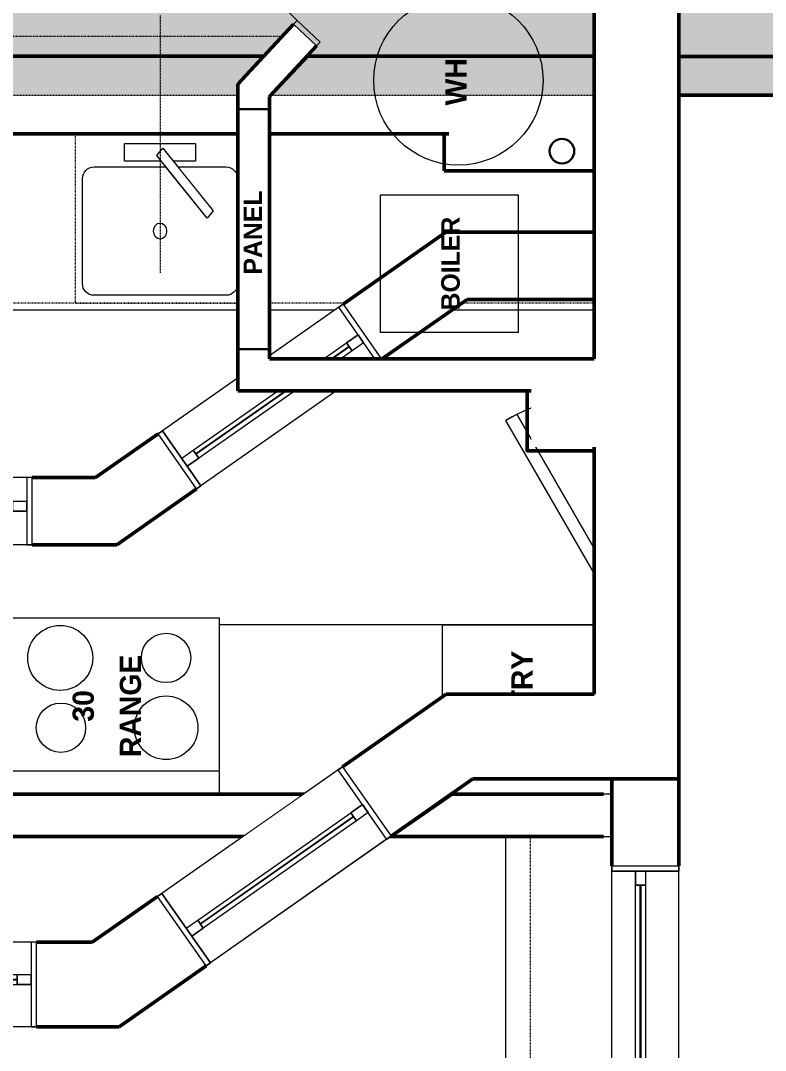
# Model space of a CAD drawing. Header units: inches. Extents: x -961 to 1381, y -1063 to 1035.
# Drawn here: x 613.2 to 718.7, y -761.1 to -615.3 of the extents above; entities that cross this region are included whole.
import ezdxf

# ---------------------------------------------------------------- set-up
doc = ezdxf.new("R2010")
doc.units = ezdxf.units.IN
doc.header["$LTSCALE"] = 0.2
doc.header["$MEASUREMENT"] = 0
doc.linetypes.add('STYLE_01', pattern=[0.41664, 0.20828, -0.20836])
doc.linetypes.add('STYLE_06', pattern=[1.04164, 0.625, -0.20828, 0.06943, -0.13893])
for name, color, linetype, lineweight in [('_MD Elevations (2D)', 7, 'Continuous', 5), ('None', 7, 'Continuous', 5), ('Sills', 7, 'Continuous', 5)]:
    doc.layers.add(name, color=color, linetype=linetype, lineweight=lineweight)
doc.styles.add('Bradley Hand ITC TT-Bold', font='Bradley Hand ITC TT-Bold')

# ---------------------------------------------------------------- blocks, each defined once
blk = doc.blocks.new('Group-212')
at = {"layer": 'None', "color": 7, "linetype": 'Continuous', "lineweight": 5}
blk.add_line((641.34, -721.57), (611.34, -721.57), dxfattribs=at)
blk.add_lwpolyline([(611.34, -699.85), (641.34, -699.85), (641.34, -724.85), (611.34, -724.85)], close=True, dxfattribs=at)
blk.add_lwpolyline([(611.34, -699.85), (641.34, -699.85), (641.34, -724.85), (611.34, -724.85)], close=True, dxfattribs=at)
for centre, major_axis in [((618.84, -705.54), (4.6, 0)), ((633.84, -705.54), (3.5, 0)), ((633.84, -715.43), (4.5, 0)), ((618.94, -715.43), (3.5, 0))]:
    blk.add_ellipse(centre, major_axis=major_axis, ratio=1, dxfattribs=at)
blk = doc.blocks.new('Group-263')
at = {"layer": 'None', "color": 7, "linetype": 'Continuous', "lineweight": 5}
for p, q in [((-15.75, 4.75), (-15.75, -4.75)), ((15.75, 4.75), (15.75, -4.75))]:
    blk.add_line(p, q, dxfattribs=at)
blk = doc.blocks.new('Group-264')
at = {"color": 7, "linetype": 'Continuous', "lineweight": 5}
for points in [[(-15.75, 4.75), (-15, 4.75), (-15, -4.75), (-15.75, -4.75)], [(15, 4.75), (15.75, 4.75), (15.75, -4.75), (15, -4.75)]]:
    blk.add_wipeout(points, dxfattribs=at).dxf.layer = 'None'
at = {"layer": 'None', "color": 7, "linetype": 'Continuous', "lineweight": 5}
for points in [[(-15.75, 4.75), (-15, 4.75), (-15, -4.75), (-15.75, -4.75)], [(15, 4.75), (15.75, 4.75), (15.75, -4.75), (15, -4.75)]]:
    blk.add_lwpolyline(points, close=True, dxfattribs=at)
blk = doc.blocks.new('Group-265')
at = {"layer": 'None', "color": 7}
blk.add_blockref('Group-263', (0, 0), dxfattribs=at)
blk.add_blockref('Group-264', (0, 0), dxfattribs=at)
at = {"layer": 'None', "color": 7, "linetype": 'Continuous', "lineweight": 5}
for p, q in [((-15.75, 4.75), (-15, 4.75)), ((-15, 4.75), (-15, -4.75)), ((15.75, 4.75), (15, 4.75)), ((15, 4.75), (15, -4.75)), ((-15.75, -4.75), (-15, -4.75)), ((15.75, -4.75), (15, -4.75))]:
    blk.add_line(p, q, dxfattribs=at)
blk = doc.blocks.new('Group-266')
at = {"layer": 'None', "color": 7, "linetype": 'Continuous', "lineweight": 5}
blk.add_arc((-15, 4.75), 30, 0, 30, dxfattribs=at)
blk = doc.blocks.new('Group-267')
at = {"color": 7, "linetype": 'Continuous', "lineweight": 5}
blk.add_wipeout([(-15, 4.75), (10.98, 19.75), (11.86, 18.23), (-14.13, 3.23)], dxfattribs=at).dxf.layer = 'None'
at = {"layer": 'None', "color": 7, "linetype": 'Continuous', "lineweight": 5}
blk.add_lwpolyline([(-15, 4.75), (10.98, 19.75), (11.86, 18.23), (-14.13, 3.23)], close=True, dxfattribs=at)
blk = doc.blocks.new('Group-268')
at = {"layer": 'None', "color": 7}
blk.add_blockref('Group-267', (0, 0), dxfattribs=at)
at = {"layer": 'None', "color": 7, "linetype": 'Continuous', "lineweight": 5}
for p, q in [((-15, 4.75), (10.98, 19.75)), ((10.98, 19.75), (11.86, 18.23)), ((-14.12, 3.23), (11.86, 18.23)), ((-15, 4.75), (-14.12, 3.23))]:
    blk.add_line(p, q, dxfattribs=at)
blk = doc.blocks.new('Group-269')
at = {"layer": 'Sills'}
blk.add_blockref('Group-268', (0, 0), dxfattribs=at)
blk = doc.blocks.new('Group-270')
at = {"layer": 'None', "color": 7, "linetype": 'Continuous', "lineweight": 5}
for p, q in [((15.75, 4.75), (-15.75, 4.75)), ((15.75, -4.75), (-15.75, -4.75))]:
    blk.add_line(p, q, dxfattribs=at)
blk = doc.blocks.new('Door (2D)-10')
at = {"layer": 'None', "color": 7}
blk.add_blockref('Group-265', (0, 0), dxfattribs=at)
at = {"layer": 'Sills'}
blk.add_blockref('Group-266', (0, 0), dxfattribs=at)
at = {"layer": 'None', "color": 7}
blk.add_blockref('Group-269', (0, 0), dxfattribs=at)
blk.add_blockref('Group-270', (0, 0), dxfattribs=at)
blk = doc.blocks.new('Group-272')
at = {"layer": 'None', "color": 7, "linetype": 'Continuous', "lineweight": 5}
for points in [[(-12.375, 4.75), (-11.625, 4.75), (-11.625, -4.75), (-12.375, -4.75)], [(11.625, 4.75), (12.375, 4.75), (12.375, -4.75), (11.625, -4.75)]]:
    blk.add_lwpolyline(points, close=True, dxfattribs=at)
blk = doc.blocks.new('Group-273')
at = {"layer": 'None', "color": 7, "linetype": 'Continuous', "lineweight": 5}
for p, q in [((-12.375, 4.75), (-11.625, 4.75)), ((-11.625, 4.75), (-11.625, -4.75)), ((12.375, 4.75), (11.625, 4.75)), ((11.625, 4.75), (11.625, -4.75)), ((-12.375, -4.75), (-11.625, -4.75)), ((12.375, -4.75), (11.625, -4.75))]:
    blk.add_line(p, q, dxfattribs=at)
at = {"layer": 'None', "color": 7}
blk.add_blockref('Group-272', (0, 0), dxfattribs=at)
blk = doc.blocks.new('Group-274')
at = {"layer": 'None', "color": 7, "linetype": 'Continuous', "lineweight": 5}
for p, q in [((-11.625, 1.375), (-11.625, 0)), ((11.625, 1.375), (11.625, 0))]:
    blk.add_line(p, q, dxfattribs=at)
blk = doc.blocks.new('Group-275')
at = {"layer": 'None', "color": 7, "linetype": 'Continuous', "lineweight": 5}
for points in [[(-11.625, 1.375), (-9.625, 1.375), (-9.625, 0), (-11.625, 0)], [(9.625, 1.375), (11.625, 1.375), (11.625, 0), (9.625, 0)]]:
    blk.add_lwpolyline(points, close=True, dxfattribs=at)
blk = doc.blocks.new('Group-276')
at = {"layer": 'None', "color": 7, "linetype": 'Continuous', "lineweight": 5}
for p, q in [((-11.625, 1.375), (-9.625, 1.375)), ((-11.625, 0), (-9.625, 0)), ((-9.625, 1.375), (-9.625, 0)), ((11.625, 1.375), (9.625, 1.375)), ((9.625, 1.375), (9.625, 0)), ((11.625, 0), (9.625, 0))]:
    blk.add_line(p, q, dxfattribs=at)
blk.add_lwpolyline([(-9.625, 1.375), (9.625, 1.375), (9.625, 0), (-9.625, 0)], close=True, dxfattribs=at)
at = {"layer": 'None', "color": 7}
for name in ['Group-274', 'Group-275']:
    blk.add_blockref(name, (0, 0), dxfattribs=at)
blk = doc.blocks.new('Group-277')
at = {"layer": 'None', "color": 7, "linetype": 'Continuous', "lineweight": 5}
blk.add_lwpolyline([(-9.625, 0.7125), (9.625, 0.7125), (9.625, 0.6625), (-9.625, 0.6625)], close=True, dxfattribs=at)
blk = doc.blocks.new('Group-278')
at = {"layer": 'None', "color": 7, "linetype": 'Continuous', "lineweight": 5}
for p, q in [((-9.625, 0.7125), (9.625, 0.7125)), ((-9.625, 0.6625), (9.625, 0.6625))]:
    blk.add_line(p, q, dxfattribs=at)
at = {"layer": 'None', "color": 7}
blk.add_blockref('Group-277', (0, 0), dxfattribs=at)
blk = doc.blocks.new('Window (2D)-10')
at = {"color": 7, "linetype": 'Continuous', "lineweight": 5}
blk.add_wipeout([(-12.375, 4.75), (12.375, 4.75), (12.375, -4.75), (-12.375, -4.75)], dxfattribs=at).dxf.layer = 'None'
at = {"layer": 'None', "color": 7, "linetype": 'Continuous', "lineweight": 5}
for p, q in [((-12.375, 4.75), (12.375, 4.75)), ((-12.375, -4.75), (12.375, -4.75))]:
    blk.add_line(p, q, dxfattribs=at)
at = {"layer": 'None', "color": 7}
blk.add_blockref('Group-273', (0, 0), dxfattribs=at)
at = {"layer": 'Sills'}
for name in ['Group-276', 'Group-278']:
    blk.add_blockref(name, (0, 0), dxfattribs=at)
blk = doc.blocks.new('Group-288')
at = {"layer": 'None', "color": 7, "linetype": 'Continuous', "lineweight": 5}
for points in [[(-15.25, 4.75), (-14.5, 4.75), (-14.5, -4.75), (-15.25, -4.75)], [(14.5, 4.75), (15.25, 4.75), (15.25, -4.75), (14.5, -4.75)]]:
    blk.add_lwpolyline(points, close=True, dxfattribs=at)
blk = doc.blocks.new('Group-289')
at = {"layer": 'None', "color": 7, "linetype": 'Continuous', "lineweight": 5}
for p, q in [((-15.25, 4.75), (-14.5, 4.75)), ((-14.5, 4.75), (-14.5, -4.75)), ((15.25, 4.75), (14.5, 4.75)), ((14.5, 4.75), (14.5, -4.75)), ((-15.25, -4.75), (-14.5, -4.75)), ((15.25, -4.75), (14.5, -4.75))]:
    blk.add_line(p, q, dxfattribs=at)
at = {"layer": 'None', "color": 7}
blk.add_blockref('Group-288', (0, 0), dxfattribs=at)
blk = doc.blocks.new('Group-290')
at = {"layer": 'None', "color": 7, "linetype": 'Continuous', "lineweight": 5}
for p, q in [((-14.5, 1.375), (-14.5, 0)), ((14.5, 1.375), (14.5, 0))]:
    blk.add_line(p, q, dxfattribs=at)
blk = doc.blocks.new('Group-291')
at = {"layer": 'None', "color": 7, "linetype": 'Continuous', "lineweight": 5}
for points in [[(-14.5, 1.375), (-12.5, 1.375), (-12.5, 0), (-14.5, 0)], [(12.5, 1.375), (14.5, 1.375), (14.5, 0), (12.5, 0)]]:
    blk.add_lwpolyline(points, close=True, dxfattribs=at)
blk = doc.blocks.new('Group-292')
at = {"layer": 'None', "color": 7, "linetype": 'Continuous', "lineweight": 5}
for p, q in [((-14.5, 1.375), (-12.5, 1.375)), ((-14.5, 0), (-12.5, 0)), ((-12.5, 1.375), (-12.5, 0)), ((14.5, 1.375), (12.5, 1.375)), ((12.5, 1.375), (12.5, 0)), ((14.5, 0), (12.5, 0))]:
    blk.add_line(p, q, dxfattribs=at)
blk.add_lwpolyline([(-12.5, 1.375), (12.5, 1.375), (12.5, 0), (-12.5, 0)], close=True, dxfattribs=at)
at = {"layer": 'None', "color": 7}
for name in ['Group-290', 'Group-291']:
    blk.add_blockref(name, (0, 0), dxfattribs=at)
blk = doc.blocks.new('Group-293')
at = {"layer": 'None', "color": 7, "linetype": 'Continuous', "lineweight": 5}
blk.add_lwpolyline([(-12.5, 0.7125), (12.5, 0.7125), (12.5, 0.6625), (-12.5, 0.6625)], close=True, dxfattribs=at)
blk = doc.blocks.new('Group-294')
at = {"layer": 'None', "color": 7, "linetype": 'Continuous', "lineweight": 5}
for p, q in [((-12.5, 0.7125), (12.5, 0.7125)), ((-12.5, 0.6625), (12.5, 0.6625))]:
    blk.add_line(p, q, dxfattribs=at)
at = {"layer": 'None', "color": 7}
blk.add_blockref('Group-293', (0, 0), dxfattribs=at)
blk = doc.blocks.new('Window (2D)-12')
at = {"color": 7, "linetype": 'Continuous', "lineweight": 5}
blk.add_wipeout([(-15.25, 4.75), (15.25, 4.75), (15.25, -4.75), (-15.25, -4.75)], dxfattribs=at).dxf.layer = 'None'
at = {"layer": 'None', "color": 7, "linetype": 'Continuous', "lineweight": 5}
for p, q in [((-15.25, 4.75), (15.25, 4.75)), ((-15.25, -4.75), (15.25, -4.75))]:
    blk.add_line(p, q, dxfattribs=at)
at = {"layer": 'None', "color": 7}
blk.add_blockref('Group-289', (0, 0), dxfattribs=at)
at = {"layer": 'Sills'}
for name in ['Group-292', 'Group-294']:
    blk.add_blockref(name, (0, 0), dxfattribs=at)
blk = doc.blocks.new('Group-357')
at = {"layer": 'None', "color": 7, "linetype": 'Continuous', "lineweight": 5}
blk.add_lwpolyline([(627.95, -632.67), (638.03, -632.67), (638.03, -635.16), (627.95, -635.16)], close=True, dxfattribs=at)
at = {"color": 7, "linetype": 'Continuous', "lineweight": 5}
blk.add_wipeout([(633.36, -633.35), (640.51, -642.2), (639.68, -643.23), (632.53, -634.37)], dxfattribs=at).dxf.layer = 'None'
at = {"layer": 'None', "color": 7, "linetype": 'Continuous', "lineweight": 5}
blk.add_lwpolyline([(633.36, -633.35), (640.51, -642.2), (639.68, -643.23), (632.53, -634.37)], close=True, dxfattribs=at)
blk = doc.blocks.new('Group-358')
at = {"color": 7, "linetype": 'Continuous', "lineweight": 15}
blk.add_wipeout([(642.34, -636), (642.38, -636), (642.42, -636), (642.46, -636), (642.5, -636), (642.55, -636.01), (642.59, -636.01), (642.62, -636.02), (642.66, -636.03), (642.7, -636.04), (642.74, -636.04), (642.78, -636.05), (642.82, -636.07), (642.86, -636.08), (642.9, -636.09), (642.94, -636.11), (642.97, -636.12), (643.01, -636.14), (643.05, -636.15), (643.08, -636.17), (643.12, -636.19), (643.15, -636.21), (643.19, -636.23), (643.22, -636.25), (643.26, -636.27), (643.29, -636.3), (643.32, -636.32), (643.36, -636.34), (643.39, -636.37), (643.42, -636.39), (643.45, -636.42), (643.48, -636.45), (643.51, -636.48), (643.54, -636.51), (643.56, -636.54), (643.59, -636.57), (643.62, -636.6), (643.64, -636.63), (643.67, -636.66), (643.69, -636.69), (643.71, -636.73), (643.73, -636.76), (643.76, -636.8), (643.78, -636.83), (643.8, -636.87), (643.81, -636.9), (643.83, -636.94), (643.85, -636.97), (643.86, -637.01), (643.88, -637.05), (643.89, -637.09), (643.91, -637.12), (643.92, -637.16), (643.93, -637.2), (643.94, -637.24), (643.95, -637.28), (643.96, -637.32), (643.97, -637.36), (643.97, -637.4), (643.98, -637.44), (643.98, -637.48), (643.99, -637.52), (643.99, -637.56), (643.99, -637.6), (643.99, -637.64), (643.99, -652.52), (643.99, -652.56), (643.99, -652.6), (643.99, -652.64), (643.98, -652.68), (643.98, -652.72), (643.97, -652.76), (643.97, -652.8), (643.96, -652.84), (643.95, -652.88), (643.94, -652.92), (643.93, -652.96), (643.92, -653), (643.91, -653.04), (643.89, -653.07), (643.88, -653.11), (643.86, -653.15), (643.85, -653.19), (643.83, -653.22), (643.81, -653.26), (643.8, -653.29), (643.78, -653.33), (643.76, -653.37), (643.73, -653.4), (643.71, -653.43), (643.69, -653.47), (643.67, -653.5), (643.64, -653.53), (643.62, -653.56), (643.59, -653.59), (643.56, -653.62), (643.54, -653.65), (643.51, -653.68), (643.48, -653.71), (643.45, -653.74), (643.42, -653.77), (643.39, -653.79), (643.36, -653.82), (643.32, -653.84), (643.29, -653.86), (643.26, -653.89), (643.22, -653.91), (643.19, -653.93), (643.15, -653.95), (643.12, -653.97), (643.08, -653.99), (643.05, -654.01), (643.01, -654.02), (642.97, -654.04), (642.94, -654.05), (642.9, -654.07), (642.86, -654.08), (642.82, -654.09), (642.78, -654.11), (642.74, -654.12), (642.7, -654.13), (642.66, -654.13), (642.62, -654.14), (642.59, -654.15), (642.55, -654.15), (642.5, -654.16), (642.46, -654.16), (642.42, -654.16), (642.38, -654.16), (642.34, -654.17), (623.64, -654.17), (623.6, -654.16), (623.56, -654.16), (623.51, -654.16), (623.47, -654.16), (623.43, -654.15), (623.39, -654.15), (623.35, -654.14), (623.31, -654.13), (623.28, -654.13), (623.24, -654.12), (623.2, -654.11), (623.16, -654.09), (623.12, -654.08), (623.08, -654.07), (623.04, -654.05), (623.01, -654.04), (622.97, -654.02), (622.93, -654.01), (622.9, -653.99), (622.86, -653.97), (622.82, -653.95), (622.79, -653.93), (622.76, -653.91), (622.72, -653.89), (622.69, -653.86), (622.66, -653.84), (622.62, -653.82), (622.59, -653.79), (622.56, -653.77), (622.53, -653.74), (622.5, -653.71), (622.47, -653.68), (622.44, -653.65), (622.42, -653.62), (622.39, -653.59), (622.36, -653.56), (622.34, -653.53), (622.31, -653.5), (622.29, -653.47), (622.27, -653.43), (622.25, -653.4), (622.22, -653.37), (622.2, -653.33), (622.18, -653.29), (622.17, -653.26), (622.15, -653.22), (622.13, -653.19), (622.12, -653.15), (622.1, -653.11), (622.09, -653.07), (622.07, -653.04), (622.06, -653), (622.05, -652.96), (622.04, -652.92), (622.03, -652.88), (622.02, -652.84), (622.01, -652.8), (622.01, -652.76), (622, -652.72), (622, -652.68), (621.99, -652.64), (621.99, -652.6), (621.99, -652.56), (621.99, -652.52), (621.99, -637.64), (621.99, -637.6), (621.99, -637.56), (621.99, -637.52), (622, -637.48), (622, -637.44), (622.01, -637.4), (622.01, -637.36), (622.02, -637.32), (622.03, -637.28), (622.04, -637.24), (622.05, -637.2), (622.06, -637.16), (622.07, -637.12), (622.09, -637.09), (622.1, -637.05), (622.12, -637.01), (622.13, -636.97), (622.15, -636.94), (622.17, -636.9), (622.18, -636.87), (622.2, -636.83), (622.22, -636.8), (622.25, -636.76), (622.27, -636.73), (622.29, -636.69), (622.31, -636.66), (622.34, -636.63), (622.36, -636.6), (622.39, -636.57), (622.42, -636.54), (622.44, -636.51), (622.47, -636.48), (622.5, -636.45), (622.53, -636.42), (622.56, -636.39), (622.59, -636.37), (622.62, -636.34), (622.66, -636.32), (622.69, -636.3), (622.72, -636.27), (622.76, -636.25), (622.79, -636.23), (622.82, -636.21), (622.86, -636.19), (622.9, -636.17), (622.93, -636.15), (622.97, -636.14), (623.01, -636.12), (623.04, -636.11), (623.08, -636.09), (623.12, -636.08), (623.16, -636.07), (623.2, -636.05), (623.24, -636.04), (623.28, -636.04), (623.31, -636.03), (623.35, -636.02), (623.39, -636.01), (623.43, -636.01), (623.47, -636), (623.51, -636), (623.56, -636), (623.6, -636), (623.64, -636)], dxfattribs=at).dxf.layer = 'None'
at = {"layer": 'None', "color": 7, "linetype": 'Continuous', "lineweight": 15, "flags": 128}
blk.add_lwpolyline([(621.99, -637.64, -0.414214), (623.64, -636), (642.34, -636, -0.414214), (643.99, -637.64), (643.99, -652.52, -0.414214), (642.34, -654.17), (623.64, -654.17, -0.414214), (621.99, -652.52)], format="xyb", close=True, dxfattribs=at)
at = {"color": 7, "linetype": 'Continuous', "lineweight": 5}
blk.add_wipeout([(632.99, -646.22), (632.9, -646.21), (632.81, -646.19), (632.72, -646.17), (632.64, -646.13), (632.56, -646.08), (632.48, -646.02), (632.41, -645.96), (632.34, -645.88), (632.28, -645.8), (632.23, -645.71), (632.18, -645.62), (632.14, -645.51), (632.11, -645.41), (632.09, -645.3), (632.08, -645.19), (632.07, -645.08), (632.08, -644.97), (632.09, -644.86), (632.11, -644.75), (632.14, -644.65), (632.18, -644.54), (632.23, -644.45), (632.28, -644.36), (632.34, -644.28), (632.41, -644.2), (632.48, -644.14), (632.56, -644.08), (632.64, -644.03), (632.72, -643.99), (632.81, -643.97), (632.9, -643.95), (632.99, -643.94), (633.08, -643.95), (633.17, -643.97), (633.26, -643.99), (633.34, -644.03), (633.42, -644.08), (633.5, -644.14), (633.57, -644.2), (633.64, -644.28), (633.7, -644.36), (633.75, -644.45), (633.8, -644.54), (633.84, -644.65), (633.87, -644.75), (633.89, -644.86), (633.9, -644.97), (633.91, -645.08), (633.9, -645.19), (633.89, -645.3), (633.87, -645.41), (633.84, -645.51), (633.8, -645.62), (633.75, -645.71), (633.7, -645.8), (633.64, -645.88), (633.57, -645.96), (633.5, -646.02), (633.42, -646.08), (633.34, -646.13), (633.26, -646.17), (633.17, -646.19), (633.08, -646.21)], dxfattribs=at).dxf.layer = 'None'
at = {"layer": 'None', "color": 7, "linetype": 'Continuous', "lineweight": 5}
blk.add_ellipse((632.99, -645.08), major_axis=(0, 1.14), ratio=0.807191, dxfattribs=at)
at = {"layer": 'None', "color": 7}
blk.add_blockref('Group-357', (0, 0), dxfattribs=at)
blk = doc.blocks.new('Group-361')
at = {"layer": 'None', "color": 7, "linetype": 'Continuous', "lineweight": 50}
for p, q in [((696.99, -663.75), (696.99, -667.12)), ((706.49, -663.75), (706.49, -667.12)), ((696.99, -698.62), (696.99, -735)), ((706.49, -698.62), (706.49, -735))]:
    blk.add_line(p, q, dxfattribs=at)
at = {"layer": 'None', "color": 7, "linetype": 'Continuous', "lineweight": 15}
blk.add_line((696.99, -700.85), (641.34, -700.85), dxfattribs=at)
at = {"layer": 'None', "color": 7}
blk.add_blockref('Group-212', (0, 0), dxfattribs=at)
at = {"layer": 'None', "color": 7, "char_height": 3.003, "attachment_point": 2, "rotation": 90, "line_spacing_factor": 1.334659, "style": 'Bradley Hand ITC TT-Bold'}
for s, insert in [('30\\PRANGE', (620.6, -712.34)), ('PANTRY', (682.76, -712.78))]:
    blk.add_mtext(s, dxfattribs=dict(at, insert=insert))
at = {"color": 7, "linetype": 'Continuous', "lineweight": 5}
blk.add_wipeout([(706.49, -620.3), (696.99, -631.3), (284.32, -631.3), (284.32, -620.3)], dxfattribs=at).dxf.layer = 'None'
at = {"layer": 'None', "color": 7, "linetype": 'Continuous', "lineweight": 50}
for p, q in [((706.49, -620.3), (284.32, -620.3)), ((706.49, -620.3), (706.49, -625.85)), ((696.99, -631.3), (513.07, -631.3)), ((696.99, -631.3), (696.99, -639)), ((706.49, -631.35), (706.49, -639))]:
    blk.add_line(p, q, dxfattribs=at)
at = {"layer": 'None', "color": 7, "linetype": 'STYLE_06', "lineweight": 5}
blk.add_line((221.32, -625.85), (831.14, -625.85), dxfattribs=at)
at = {"layer": 'None', "color": 7, "linetype": 'STYLE_01', "lineweight": 5}
blk.add_lwpolyline([(620.99, -655.33), (620.99, -631.33), (644.99, -631.33), (644.99, -655.33)], close=True, dxfattribs=at)
at = {"layer": 'None', "color": 7, "rotation": 90}
for name, p in [('Door (2D)-10', (701.74, -682.87)), ('Window (2D)-12', (701.74, -750.25))]:
    blk.add_blockref(name, p, dxfattribs=at)
at = {"color": 7, "linetype": 'Continuous', "lineweight": 5}
blk.add_wipeout([(557.92, -730.85), (557.92, -724.85), (695.82, -724.85), (695.82, -730.85)], dxfattribs=at).dxf.layer = 'None'
at = {"layer": 'None', "color": 7, "linetype": 'Continuous', "lineweight": 50}
for p, q in [((557.92, -724.85), (695.82, -724.85)), ((557.92, -730.85), (695.82, -730.85))]:
    blk.add_line(p, q, dxfattribs=at)
at = {"layer": 'None', "color": 7, "linetype": 'Continuous', "lineweight": 5}
blk.add_lwpolyline([(672.99, -724.85), (672.99, -700.85), (696.99, -700.85), (696.99, -724.85)], close=True, dxfattribs=at)
at = {"layer": 'None', "color": 7, "linetype": 'Continuous', "lineweight": 20}
blk.add_lwpolyline([(696.99, -858.35), (681.99, -858.35), (681.99, -730.85), (696.99, -730.85)], dxfattribs=at)
at = {"layer": 'None', "color": 7, "linetype": 'STYLE_01', "lineweight": 20}
blk.add_lwpolyline([(685.49, -767.6), (685.49, -730.85), (696.99, -730.85)], dxfattribs=at)
at = {"layer": 'None', "color": 7, "xscale": -1, "rotation": -90}
blk.add_blockref('Window (2D)-10', (701.74, -651.37), dxfattribs=at)
at = {"color": 7, "linetype": 'Continuous', "lineweight": 5}
blk.add_wipeout([(706.49, -625.85), (706.49, -620.35), (773.32, -620.35), (778.82, -625.85)], dxfattribs=at).dxf.layer = 'None'
at = {"color": 7, "linetype": 'Continuous', "lineweight": 50}
blk.add_wipeout([(673.24, -636.55), (673.24, -631.3), (696.99, -631.3), (696.99, -636.55)], dxfattribs=at).dxf.layer = 'None'
at = {"layer": 'None', "color": 7, "linetype": 'Continuous', "lineweight": 50}
for p, q in [((706.49, -620.35), (773.32, -620.35)), ((706.49, -625.85), (778.82, -625.85)), ((706.49, -639), (706.49, -625.85))]:
    blk.add_line(p, q, dxfattribs=at)
at = {"layer": 'None', "color": 7, "linetype": 'STYLE_01', "lineweight": 5}
blk.add_lwpolyline([(581.24, -655.3), (581.24, -631.3), (696.99, -631.3), (696.99, -655.3)], close=True, dxfattribs=at)
at = {"layer": 'None', "color": 7, "linetype": 'Continuous', "lineweight": 5}
blk.add_lwpolyline([(581.24, -656.3), (581.24, -631.3), (696.99, -631.3), (696.99, -656.3)], close=True, dxfattribs=at)
at = {"layer": 'None', "color": 7, "linetype": 'Continuous', "lineweight": 50}
blk.add_lwpolyline([(673.24, -636.55), (673.24, -631.3), (696.99, -631.3), (696.99, -636.55)], close=True, dxfattribs=at)
at = {"layer": 'None', "color": 7, "linetype": 'Continuous'}
blk.add_solid([(274.82, -625.85), (274.82, -608.75), (778.82, -625.85), (778.82, -608.75)], dxfattribs=at)
at = {"layer": 'None', "color": 7}
blk.add_blockref('Group-358', (0, 0), dxfattribs=at)
at = {"color": 7, "linetype": 'Continuous', "lineweight": 5}
blk.add_wipeout([(673.92, -635.88), (673.92, -628.63), (698.55, -628.63), (698.55, -635.88)], dxfattribs=at).dxf.layer = 'None'
at = {"layer": 'None', "color": 7, "linetype": 'STYLE_06', "lineweight": 5}
blk.add_line((632.99, -614.55), (632.99, -651.05), dxfattribs=at)
at = {"layer": 'None', "color": 7, "linetype": 'Continuous', "lineweight": 30}
blk.add_circle((689.92, -633.76), 1.75, dxfattribs=at)
blk = doc.blocks.new('Group-588')
at = {"layer": 'None', "color": 7, "linetype": 'Continuous', "lineweight": 5}
for points in [[(-17.5, 4.75), (-16.75, 4.75), (-16.75, -4.75), (-17.5, -4.75)], [(16.75, 4.75), (17.5, 4.75), (17.5, -4.75), (16.75, -4.75)]]:
    blk.add_lwpolyline(points, close=True, dxfattribs=at)
blk = doc.blocks.new('Group-589')
at = {"layer": 'None', "color": 7, "linetype": 'Continuous', "lineweight": 5}
for p, q in [((-17.5, 4.75), (-16.75, 4.75)), ((-16.75, 4.75), (-16.75, -4.75)), ((17.5, 4.75), (16.75, 4.75)), ((16.75, 4.75), (16.75, -4.75)), ((-17.5, -4.75), (-16.75, -4.75)), ((17.5, -4.75), (16.75, -4.75))]:
    blk.add_line(p, q, dxfattribs=at)
at = {"layer": 'None', "color": 7}
blk.add_blockref('Group-588', (0, 0), dxfattribs=at)
blk = doc.blocks.new('Group-590')
at = {"layer": 'None', "color": 7, "linetype": 'Continuous', "lineweight": 5}
for p, q in [((-16.75, 1.375), (-16.75, 0)), ((16.75, 1.375), (16.75, 0))]:
    blk.add_line(p, q, dxfattribs=at)
blk = doc.blocks.new('Group-591')
at = {"layer": 'None', "color": 7, "linetype": 'Continuous', "lineweight": 5}
for points in [[(-16.75, 1.375), (-14.75, 1.375), (-14.75, 0), (-16.75, 0)], [(14.75, 1.375), (16.75, 1.375), (16.75, 0), (14.75, 0)]]:
    blk.add_lwpolyline(points, close=True, dxfattribs=at)
blk = doc.blocks.new('Group-592')
at = {"layer": 'None', "color": 7, "linetype": 'Continuous', "lineweight": 5}
for p, q in [((-16.75, 1.375), (-14.75, 1.375)), ((-16.75, 0), (-14.75, 0)), ((-14.75, 1.375), (-14.75, 0)), ((16.75, 1.375), (14.75, 1.375)), ((14.75, 1.375), (14.75, 0)), ((16.75, 0), (14.75, 0))]:
    blk.add_line(p, q, dxfattribs=at)
blk.add_lwpolyline([(-14.75, 1.375), (14.75, 1.375), (14.75, 0), (-14.75, 0)], close=True, dxfattribs=at)
at = {"layer": 'None', "color": 7}
for name in ['Group-590', 'Group-591']:
    blk.add_blockref(name, (0, 0), dxfattribs=at)
blk = doc.blocks.new('Group-593')
at = {"layer": 'None', "color": 7, "linetype": 'Continuous', "lineweight": 5}
blk.add_lwpolyline([(-14.75, 0.7125), (14.75, 0.7125), (14.75, 0.6625), (-14.75, 0.6625)], close=True, dxfattribs=at)
blk = doc.blocks.new('Group-594')
at = {"layer": 'None', "color": 7, "linetype": 'Continuous', "lineweight": 5}
for p, q in [((-14.75, 0.7125), (14.75, 0.7125)), ((-14.75, 0.6625), (14.75, 0.6625))]:
    blk.add_line(p, q, dxfattribs=at)
at = {"layer": 'None', "color": 7}
blk.add_blockref('Group-593', (0, 0), dxfattribs=at)
blk = doc.blocks.new('Window (2D)-28')
at = {"color": 7, "linetype": 'Continuous', "lineweight": 5}
blk.add_wipeout([(-17.5, 4.75), (17.5, 4.75), (17.5, -4.75), (-17.5, -4.75)], dxfattribs=at).dxf.layer = 'None'
at = {"layer": 'None', "color": 7, "linetype": 'Continuous', "lineweight": 5}
for p, q in [((-17.5, 4.75), (17.5, 4.75)), ((-17.5, -4.75), (17.5, -4.75))]:
    blk.add_line(p, q, dxfattribs=at)
at = {"layer": 'None', "color": 7}
blk.add_blockref('Group-589', (0, 0), dxfattribs=at)
at = {"layer": 'Sills'}
for name in ['Group-592', 'Group-594']:
    blk.add_blockref(name, (0, 0), dxfattribs=at)
blk = doc.blocks.new('Group-612')
at = {"layer": 'None', "color": 7, "linetype": 'Continuous', "lineweight": 5}
for points in [[(-16, 4.75), (-15.25, 4.75), (-15.25, -4.75), (-16, -4.75)], [(15.25, 4.75), (16, 4.75), (16, -4.75), (15.25, -4.75)]]:
    blk.add_lwpolyline(points, close=True, dxfattribs=at)
blk = doc.blocks.new('Group-613')
at = {"layer": 'None', "color": 7, "linetype": 'Continuous', "lineweight": 5}
for p, q in [((-16, 4.75), (-15.25, 4.75)), ((-15.25, 4.75), (-15.25, -4.75)), ((16, 4.75), (15.25, 4.75)), ((15.25, 4.75), (15.25, -4.75)), ((-16, -4.75), (-15.25, -4.75)), ((16, -4.75), (15.25, -4.75))]:
    blk.add_line(p, q, dxfattribs=at)
at = {"layer": 'None', "color": 7}
blk.add_blockref('Group-612', (0, 0), dxfattribs=at)
blk = doc.blocks.new('Group-614')
at = {"layer": 'None', "color": 7, "linetype": 'Continuous', "lineweight": 5}
for p, q in [((-15.25, 1.375), (-15.25, 0)), ((15.25, 1.375), (15.25, 0))]:
    blk.add_line(p, q, dxfattribs=at)
blk = doc.blocks.new('Group-615')
at = {"layer": 'None', "color": 7, "linetype": 'Continuous', "lineweight": 5}
for points in [[(-15.25, 1.375), (-13.25, 1.375), (-13.25, 0), (-15.25, 0)], [(13.25, 1.375), (15.25, 1.375), (15.25, 0), (13.25, 0)]]:
    blk.add_lwpolyline(points, close=True, dxfattribs=at)
blk = doc.blocks.new('Group-616')
at = {"layer": 'None', "color": 7, "linetype": 'Continuous', "lineweight": 5}
for p, q in [((-15.25, 1.375), (-13.25, 1.375)), ((-15.25, 0), (-13.25, 0)), ((-13.25, 1.375), (-13.25, 0)), ((15.25, 1.375), (13.25, 1.375)), ((13.25, 1.375), (13.25, 0)), ((15.25, 0), (13.25, 0))]:
    blk.add_line(p, q, dxfattribs=at)
blk.add_lwpolyline([(-13.25, 1.375), (13.25, 1.375), (13.25, 0), (-13.25, 0)], close=True, dxfattribs=at)
at = {"layer": 'None', "color": 7}
for name in ['Group-614', 'Group-615']:
    blk.add_blockref(name, (0, 0), dxfattribs=at)
blk = doc.blocks.new('Group-617')
at = {"layer": 'None', "color": 7, "linetype": 'Continuous', "lineweight": 5}
blk.add_lwpolyline([(-13.25, 0.7125), (13.25, 0.7125), (13.25, 0.6625), (-13.25, 0.6625)], close=True, dxfattribs=at)
blk = doc.blocks.new('Group-618')
at = {"layer": 'None', "color": 7, "linetype": 'Continuous', "lineweight": 5}
for p, q in [((-13.25, 0.7125), (13.25, 0.7125)), ((-13.25, 0.6625), (13.25, 0.6625))]:
    blk.add_line(p, q, dxfattribs=at)
at = {"layer": 'None', "color": 7}
blk.add_blockref('Group-617', (0, 0), dxfattribs=at)
blk = doc.blocks.new('Window (2D)-31')
at = {"color": 7, "linetype": 'Continuous', "lineweight": 5}
blk.add_wipeout([(-16, 4.75), (16, 4.75), (16, -4.75), (-16, -4.75)], dxfattribs=at).dxf.layer = 'None'
at = {"layer": 'None', "color": 7, "linetype": 'Continuous', "lineweight": 5}
for p, q in [((-16, 4.75), (16, 4.75)), ((-16, -4.75), (16, -4.75))]:
    blk.add_line(p, q, dxfattribs=at)
at = {"layer": 'None', "color": 7}
blk.add_blockref('Group-613', (0, 0), dxfattribs=at)
at = {"layer": 'Sills'}
for name in ['Group-616', 'Group-618']:
    blk.add_blockref(name, (0, 0), dxfattribs=at)
blk = doc.blocks.new('Group-689')
at = {"color": 7, "linetype": 'Continuous', "lineweight": 5}
for points in [[(696.99, -645.25), (706.49, -654.75), (676.48, -654.75), (673.48, -645.25)], [(623.85, -680), (626.85, -689.5), (614.85, -689.5), (614.85, -680)]]:
    blk.add_wipeout(points, dxfattribs=at).dxf.layer = 'None'
at = {"layer": 'None', "color": 7, "linetype": 'Continuous', "lineweight": 50}
for p, q in [((696.99, -534.52), (696.99, -645.25)), ((706.49, -534.52), (706.49, -654.75)), ((696.99, -645.25), (673.48, -645.25)), ((706.49, -654.75), (676.48, -654.75)), ((623.85, -680), (614.85, -680)), ((626.85, -689.5), (614.85, -689.5))]:
    blk.add_line(p, q, dxfattribs=at)
at = {"layer": 'None', "color": 7, "xscale": -1}
blk.add_blockref('Window (2D)-28', (597.35, -684.75), dxfattribs=at)
at = {"color": 7, "linetype": 'Continuous', "lineweight": 5}
for points in [[(664.37, -663.23), (658.92, -655.44), (673.48, -645.25), (676.48, -654.75)], [(626.85, -689.5), (623.85, -680), (632.71, -673.8), (638.16, -681.58)]]:
    blk.add_wipeout(points, dxfattribs=at).dxf.layer = 'None'
at = {"layer": 'None', "color": 7, "linetype": 'Continuous', "lineweight": 50}
for p, q in [((658.92, -655.44), (673.48, -645.25)), ((664.37, -663.23), (676.48, -654.75)), ((623.85, -680), (632.71, -673.8)), ((626.85, -689.5), (638.16, -681.58))]:
    blk.add_line(p, q, dxfattribs=at)
at = {"layer": 'None', "color": 7, "rotation": -144.9999999999999}
blk.add_blockref('Window (2D)-31', (648.54, -668.51), dxfattribs=at)
blk = doc.blocks.new('Group-749')
at = {"layer": 'None', "color": 7, "linetype": 'Continuous', "lineweight": 5}
for p, q in [((-12.75, 2.25), (-12.75, -2.25)), ((12.75, 2.25), (12.75, -2.25))]:
    blk.add_line(p, q, dxfattribs=at)
blk = doc.blocks.new('Group-750')
at = {"layer": 'None', "color": 7, "linetype": 'Continuous', "lineweight": 5}
for points in [[(-12.75, 2.25), (-12, 2.25), (-12, -2.25), (-12.75, -2.25)], [(12, 2.25), (12.75, 2.25), (12.75, -2.25), (12, -2.25)]]:
    blk.add_lwpolyline(points, close=True, dxfattribs=at)
blk = doc.blocks.new('Group-751')
at = {"layer": 'None', "color": 7, "linetype": 'Continuous', "lineweight": 5}
for p, q in [((-12.75, 2.25), (-12, 2.25)), ((-12, 2.25), (-12, -2.25)), ((12.75, 2.25), (12, 2.25)), ((12, 2.25), (12, -2.25)), ((-12.75, -2.25), (-12, -2.25)), ((12.75, -2.25), (12, -2.25))]:
    blk.add_line(p, q, dxfattribs=at)
at = {"layer": 'None', "color": 7}
for name in ['Group-749', 'Group-750']:
    blk.add_blockref(name, (0, 0), dxfattribs=at)
blk = doc.blocks.new('Group-752')
at = {"layer": 'None', "color": 7, "linetype": 'Continuous', "lineweight": 5}
blk.add_arc((-12, 2.25), 24, 0, 30, dxfattribs=at)
blk = doc.blocks.new('Group-753')
at = {"layer": 'None', "color": 7, "linetype": 'Continuous', "lineweight": 5}
blk.add_lwpolyline([(-12, 2.25), (8.78, 14.25), (9.66, 12.73), (-11.12, 0.73)], close=True, dxfattribs=at)
blk = doc.blocks.new('Group-754')
at = {"layer": 'None', "color": 7, "linetype": 'Continuous', "lineweight": 5}
for p, q in [((-12, 2.25), (8.78, 14.25)), ((8.78, 14.25), (9.66, 12.73)), ((-11.12, 0.73), (9.66, 12.73)), ((-12, 2.25), (-11.12, 0.73))]:
    blk.add_line(p, q, dxfattribs=at)
at = {"layer": 'None', "color": 7}
blk.add_blockref('Group-753', (0, 0), dxfattribs=at)
blk = doc.blocks.new('Group-755')
at = {"layer": 'Sills'}
blk.add_blockref('Group-754', (0, 0), dxfattribs=at)
blk = doc.blocks.new('Door (2D)-39')
at = {"layer": 'None', "color": 7}
for name in ['Group-755', 'Group-751']:
    blk.add_blockref(name, (0, 0), dxfattribs=at)
at = {"layer": 'Sills'}
blk.add_blockref('Group-752', (0, 0), dxfattribs=at)
blk = doc.blocks.new('Group-765')
at = {"layer": 'None', "color": 7, "linetype": 'Continuous', "lineweight": 5}
for points in [[(-17.5, 6), (-16.75, 6), (-16.75, -6), (-17.5, -6)], [(16.75, 6), (17.5, 6), (17.5, -6), (16.75, -6)]]:
    blk.add_lwpolyline(points, close=True, dxfattribs=at)
blk = doc.blocks.new('Group-766')
at = {"layer": 'None', "color": 7, "linetype": 'Continuous', "lineweight": 5}
for p, q in [((-17.5, 6), (-16.75, 6)), ((-16.75, 6), (-16.75, -6)), ((17.5, 6), (16.75, 6)), ((16.75, 6), (16.75, -6)), ((-17.5, -6), (-16.75, -6)), ((17.5, -6), (16.75, -6))]:
    blk.add_line(p, q, dxfattribs=at)
at = {"layer": 'None', "color": 7}
blk.add_blockref('Group-765', (0, 0), dxfattribs=at)
blk = doc.blocks.new('Group-767')
at = {"layer": 'None', "color": 7, "linetype": 'Continuous', "lineweight": 5}
for p, q in [((-16.75, 1.375), (-16.75, 0)), ((16.75, 1.375), (16.75, 0))]:
    blk.add_line(p, q, dxfattribs=at)
blk = doc.blocks.new('Group-768')
at = {"layer": 'None', "color": 7, "linetype": 'Continuous', "lineweight": 5}
for points in [[(-16.75, 1.375), (-14.75, 1.375), (-14.75, 0), (-16.75, 0)], [(14.75, 1.375), (16.75, 1.375), (16.75, 0), (14.75, 0)]]:
    blk.add_lwpolyline(points, close=True, dxfattribs=at)
blk = doc.blocks.new('Group-769')
at = {"layer": 'None', "color": 7, "linetype": 'Continuous', "lineweight": 5}
for p, q in [((-16.75, 1.375), (-14.75, 1.375)), ((-16.75, 0), (-14.75, 0)), ((-14.75, 1.375), (-14.75, 0)), ((16.75, 1.375), (14.75, 1.375)), ((14.75, 1.375), (14.75, 0)), ((16.75, 0), (14.75, 0))]:
    blk.add_line(p, q, dxfattribs=at)
blk.add_lwpolyline([(-14.75, 1.375), (14.75, 1.375), (14.75, 0), (-14.75, 0)], close=True, dxfattribs=at)
at = {"layer": 'None', "color": 7}
for name in ['Group-767', 'Group-768']:
    blk.add_blockref(name, (0, 0), dxfattribs=at)
blk = doc.blocks.new('Group-770')
at = {"layer": 'None', "color": 7, "linetype": 'Continuous', "lineweight": 5}
blk.add_lwpolyline([(-14.75, 0.7125), (14.75, 0.7125), (14.75, 0.6625), (-14.75, 0.6625)], close=True, dxfattribs=at)
blk = doc.blocks.new('Group-771')
at = {"layer": 'None', "color": 7, "linetype": 'Continuous', "lineweight": 5}
for p, q in [((-14.75, 0.7125), (14.75, 0.7125)), ((-14.75, 0.6625), (14.75, 0.6625))]:
    blk.add_line(p, q, dxfattribs=at)
at = {"layer": 'None', "color": 7}
blk.add_blockref('Group-770', (0, 0), dxfattribs=at)
blk = doc.blocks.new('Window (2D)-34')
at = {"color": 7, "linetype": 'Continuous', "lineweight": 5}
blk.add_wipeout([(-17.5, 6), (17.5, 6), (17.5, -6), (-17.5, -6)], dxfattribs=at).dxf.layer = 'None'
at = {"layer": 'None', "color": 7, "linetype": 'Continuous', "lineweight": 5}
for p, q in [((-17.5, 6), (17.5, 6)), ((-17.5, -6), (17.5, -6))]:
    blk.add_line(p, q, dxfattribs=at)
at = {"layer": 'None', "color": 7}
blk.add_blockref('Group-766', (0, 0), dxfattribs=at)
at = {"layer": 'Sills'}
for name in ['Group-769', 'Group-771']:
    blk.add_blockref(name, (0, 0), dxfattribs=at)
blk = doc.blocks.new('Group-781')
at = {"layer": 'None', "color": 7, "linetype": 'Continuous', "lineweight": 5}
for points in [[(-16, 6), (-15.25, 6), (-15.25, -6), (-16, -6)], [(15.25, 6), (16, 6), (16, -6), (15.25, -6)]]:
    blk.add_lwpolyline(points, close=True, dxfattribs=at)
blk = doc.blocks.new('Group-782')
at = {"layer": 'None', "color": 7, "linetype": 'Continuous', "lineweight": 5}
for p, q in [((-16, 6), (-15.25, 6)), ((-15.25, 6), (-15.25, -6)), ((16, 6), (15.25, 6)), ((15.25, 6), (15.25, -6)), ((-16, -6), (-15.25, -6)), ((16, -6), (15.25, -6))]:
    blk.add_line(p, q, dxfattribs=at)
at = {"layer": 'None', "color": 7}
blk.add_blockref('Group-781', (0, 0), dxfattribs=at)
blk = doc.blocks.new('Group-783')
at = {"layer": 'None', "color": 7, "linetype": 'Continuous', "lineweight": 5}
for p, q in [((-15.25, 1.375), (-15.25, 0)), ((15.25, 1.375), (15.25, 0))]:
    blk.add_line(p, q, dxfattribs=at)
blk = doc.blocks.new('Group-784')
at = {"layer": 'None', "color": 7, "linetype": 'Continuous', "lineweight": 5}
for points in [[(-15.25, 1.375), (-13.25, 1.375), (-13.25, 0), (-15.25, 0)], [(13.25, 1.375), (15.25, 1.375), (15.25, 0), (13.25, 0)]]:
    blk.add_lwpolyline(points, close=True, dxfattribs=at)
blk = doc.blocks.new('Group-785')
at = {"layer": 'None', "color": 7, "linetype": 'Continuous', "lineweight": 5}
for p, q in [((-15.25, 1.375), (-13.25, 1.375)), ((-15.25, 0), (-13.25, 0)), ((-13.25, 1.375), (-13.25, 0)), ((15.25, 1.375), (13.25, 1.375)), ((13.25, 1.375), (13.25, 0)), ((15.25, 0), (13.25, 0))]:
    blk.add_line(p, q, dxfattribs=at)
blk.add_lwpolyline([(-13.25, 1.375), (13.25, 1.375), (13.25, 0), (-13.25, 0)], close=True, dxfattribs=at)
at = {"layer": 'None', "color": 7}
for name in ['Group-783', 'Group-784']:
    blk.add_blockref(name, (0, 0), dxfattribs=at)
blk = doc.blocks.new('Group-786')
at = {"layer": 'None', "color": 7, "linetype": 'Continuous', "lineweight": 5}
blk.add_lwpolyline([(-13.25, 0.7125), (13.25, 0.7125), (13.25, 0.6625), (-13.25, 0.6625)], close=True, dxfattribs=at)
blk = doc.blocks.new('Group-787')
at = {"layer": 'None', "color": 7, "linetype": 'Continuous', "lineweight": 5}
for p, q in [((-13.25, 0.7125), (13.25, 0.7125)), ((-13.25, 0.6625), (13.25, 0.6625))]:
    blk.add_line(p, q, dxfattribs=at)
at = {"layer": 'None', "color": 7}
blk.add_blockref('Group-786', (0, 0), dxfattribs=at)
blk = doc.blocks.new('Window (2D)-36')
at = {"color": 7, "linetype": 'Continuous', "lineweight": 5}
blk.add_wipeout([(-16, 6), (16, 6), (16, -6), (-16, -6)], dxfattribs=at).dxf.layer = 'None'
at = {"layer": 'None', "color": 7, "linetype": 'Continuous', "lineweight": 5}
for p, q in [((-16, 6), (16, 6)), ((-16, -6), (16, -6))]:
    blk.add_line(p, q, dxfattribs=at)
at = {"layer": 'None', "color": 7}
blk.add_blockref('Group-782', (0, 0), dxfattribs=at)
at = {"layer": 'Sills'}
for name in ['Group-785', 'Group-787']:
    blk.add_blockref(name, (0, 0), dxfattribs=at)
blk = doc.blocks.new('Group-789')
at = {"layer": 'None', "color": 7, "linetype": 'Continuous', "lineweight": 5}
blk.add_lwpolyline([(664.24, -659.44), (664.24, -639.94), (683.74, -639.94), (683.74, -659.44)], close=True, dxfattribs=at)
at = {"layer": 'None', "color": 7, "linetype": 'Continuous', "lineweight": 15}
blk.add_circle((675.25, -623.74), 12, dxfattribs=at)
at = {"layer": 'None', "color": 7, "width": 19.5, "attachment_point": 2, "rotation": 90, "style": 'Bradley Hand ITC TT-Bold'}
for s, insert, char_height, line_spacing_factor in [('WH', (673.4, -623.94), 3.003, 1.334659), ('BOILER', (672.82, -649.69), 2.627, 1.334261)]:
    blk.add_mtext(s, dxfattribs=dict(at, insert=insert, char_height=char_height, line_spacing_factor=line_spacing_factor))
at = {"color": 7, "linetype": 'Continuous', "lineweight": 5}
for points in [[(648.49, -663.19), (643.99, -667.69), (643.99, -624.25), (648.49, -626.02)], [(694.49, -710.69), (706.49, -722.69), (677.32, -722.69), (673.54, -710.69)], [(623.39, -745.81), (627.17, -757.81), (615.49, -757.81), (615.49, -745.81)]]:
    blk.add_wipeout(points, dxfattribs=at).dxf.layer = 'None'
at = {"layer": 'None', "color": 7, "linetype": 'Continuous', "lineweight": 50}
for p, q in [((643.99, -667.69), (643.99, -624.25)), ((648.49, -663.19), (648.49, -626.02)), ((694.49, -710.69), (673.54, -710.69)), ((706.49, -722.69), (677.32, -722.69)), ((623.39, -745.81), (615.49, -745.81)), ((627.17, -757.81), (615.49, -757.81))]:
    blk.add_line(p, q, dxfattribs=at)
at = {"layer": 'None', "color": 7, "linetype": 'Continuous', "lineweight": 30}
blk.add_lwpolyline([(643.99, -661.82), (643.99, -627.82), (648.49, -627.82), (648.49, -661.82)], close=True, dxfattribs=at)
at = {"layer": 'None', "color": 7, "insert": (644.81, -645.29), "char_height": 2.627, "width": 19.5, "attachment_point": 2, "rotation": 90, "line_spacing_factor": 1.334261, "style": 'Bradley Hand ITC TT-Bold'}
blk.add_mtext('PANEL', dxfattribs=at)
at = {"layer": 'None', "color": 7, "xscale": -1}
blk.add_blockref('Window (2D)-34', (597.99, -751.81), dxfattribs=at)
at = {"color": 7, "linetype": 'Continuous', "lineweight": 5}
for points in [[(694.49, -581.32), (706.49, -581.32), (706.49, -722.69), (694.49, -710.69)], [(648.49, -626.02), (643.99, -624.25), (651.88, -615.78), (655.17, -618.85)], [(665.73, -730.81), (658.84, -720.98), (673.54, -710.69), (677.32, -722.69)], [(627.17, -757.81), (623.39, -745.81), (632.63, -739.34), (639.51, -749.17)]]:
    blk.add_wipeout(points, dxfattribs=at).dxf.layer = 'None'
at = {"layer": 'None', "color": 7, "linetype": 'Continuous', "lineweight": 50}
for p, q in [((706.49, -581.32), (706.49, -722.69)), ((694.49, -589.57), (694.49, -663.19)), ((643.99, -624.25), (651.88, -615.78)), ((648.49, -626.02), (655.17, -618.85)), ((694.49, -667.69), (694.49, -710.69)), ((658.84, -720.98), (673.54, -710.69)), ((665.73, -730.81), (677.32, -722.69)), ((623.39, -745.81), (632.63, -739.34)), ((627.17, -757.81), (639.51, -749.17))]:
    blk.add_line(p, q, dxfattribs=at)
at = {"layer": 'None', "color": 7, "linetype": 'STYLE_01', "lineweight": 5}
blk.add_line((649.89, -617.5), (417.24, -617.5), dxfattribs=at)
at = {"layer": 'None', "color": 7, "linetype": 'Continuous', "lineweight": 50, "flags": 128}
blk.add_lwpolyline([(694.49, -676.19), (684.99, -676.19), (684.99, -667.69)], dxfattribs=at)
at = {"layer": 'None', "color": 7, "xscale": -1, "rotation": 46.99999999999995}
blk.add_blockref('Door (2D)-39', (662.22, -607.99), dxfattribs=at)
at = {"layer": 'None', "color": 7, "rotation": -145}
blk.add_blockref('Window (2D)-36', (649.18, -735.07), dxfattribs=at)
at = {"color": 7, "linetype": 'Continuous', "lineweight": 5}
blk.add_wipeout([(694.49, -663.19), (694.49, -667.69), (643.99, -667.69), (648.49, -663.19)], dxfattribs=at).dxf.layer = 'None'
at = {"layer": 'None', "color": 7, "linetype": 'Continuous', "lineweight": 50}
for p, q in [((694.49, -663.19), (648.49, -663.19)), ((694.49, -667.69), (643.99, -667.69))]:
    blk.add_line(p, q, dxfattribs=at)
at = {"layer": 'None', "color": 7, "linetype": 'Continuous', "lineweight": 5}
blk.add_line((677.11, -722.79), (627.49, -757.54), dxfattribs=at)
at = {"color": 7, "linetype": 'Continuous', "lineweight": 5}
blk.add_wipeout([(685.57, -675.65), (685.57, -666.65), (696.57, -666.65), (696.57, -675.65)], dxfattribs=at).dxf.layer = 'None'
blk = doc.blocks.new('MD Elevations (2D)')
at = {"layer": 'None', "color": 7}
blk.add_blockref('Group-361', (0, 0), dxfattribs=at)
blk.add_blockref('Group-689', (0, 0), dxfattribs=at)
blk.add_blockref('Group-789', (0, 0), dxfattribs=at)

msp = doc.modelspace()

# ---------------------------------------------------------------- block references
at = {"layer": '_MD Elevations (2D)'}
msp.add_blockref('MD Elevations (2D)', (0, 0), dxfattribs=at)

doc.saveas('drawing.dxf')
